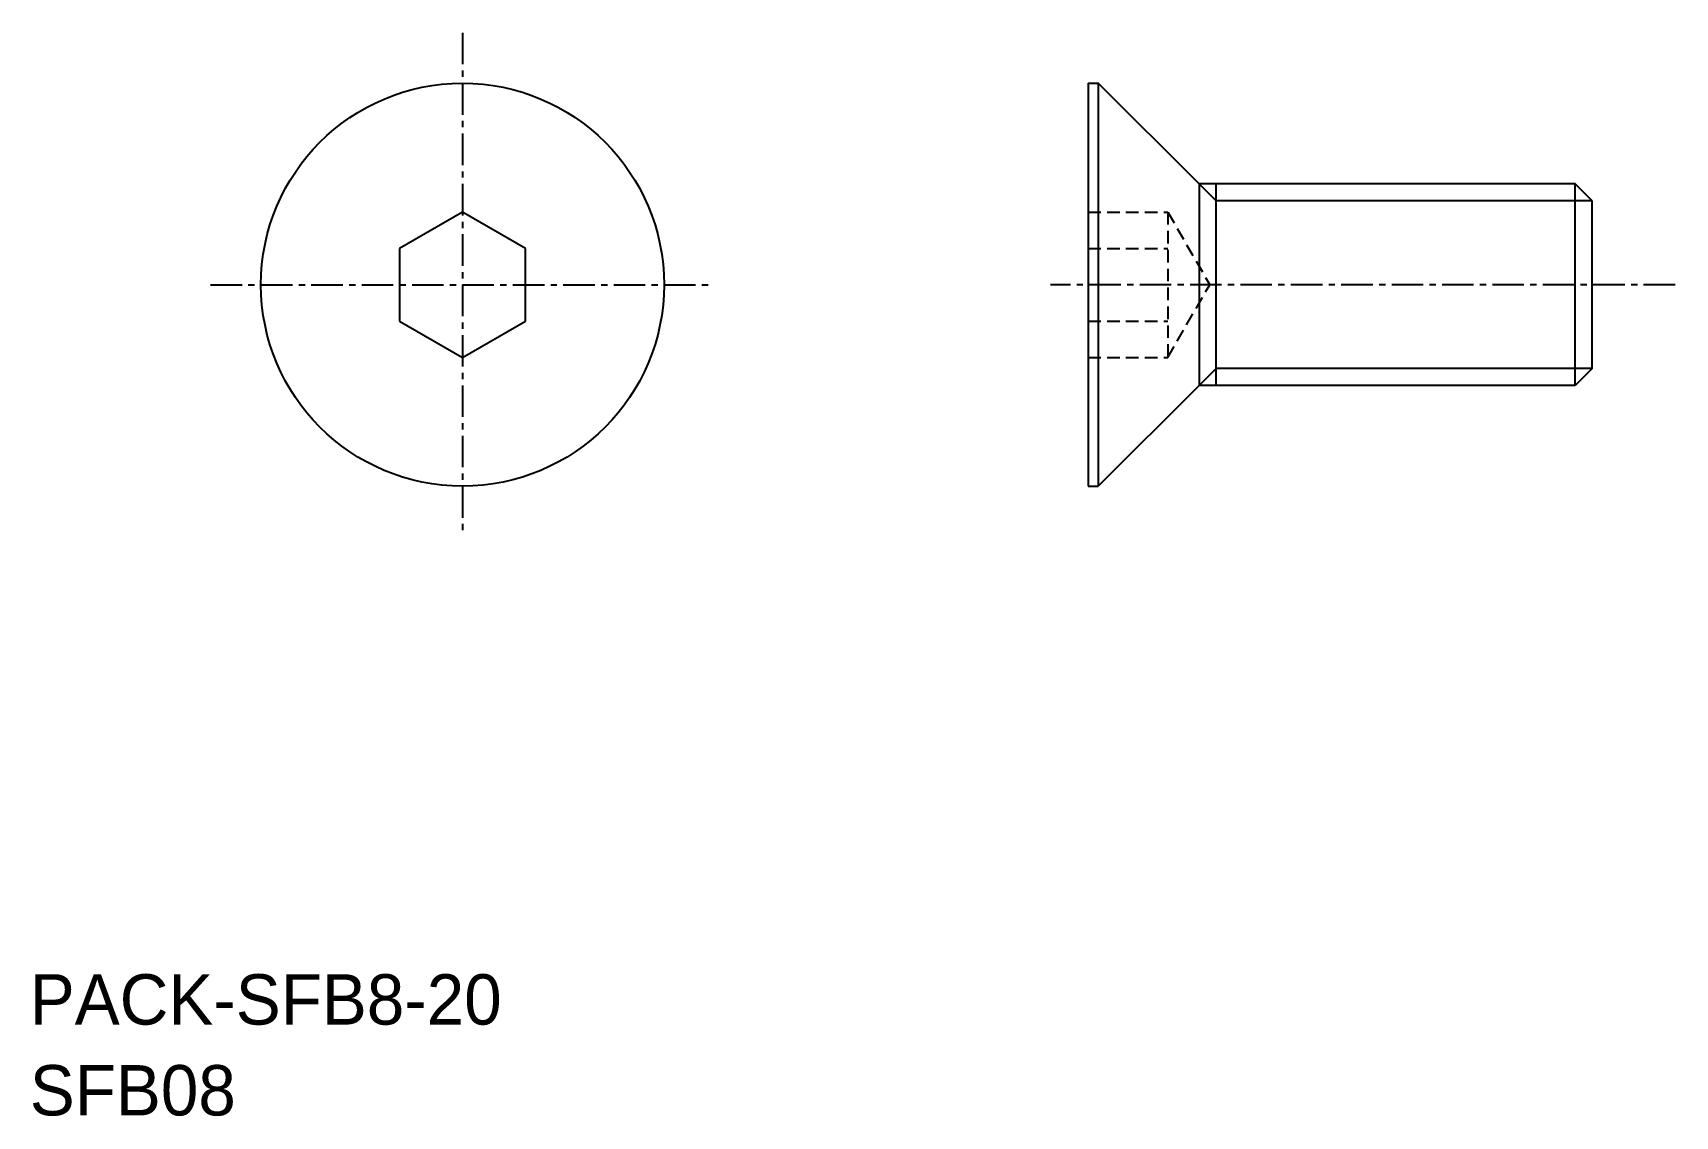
# Model space of a CAD drawing. Extents: x 5.1 to 70.3, y 0.4 to 43.5.
import ezdxf

# ---------------------------------------------------------------- set-up
doc = ezdxf.new("R2010")
doc.units = 0
doc.linetypes.add('CENTER', pattern=[2, 1.25, -0.25, 0.25, -0.25])
doc.linetypes.add('DASHED', pattern=[0.75, 0.5, -0.25])
doc.layers.get('0').update_dxf_attribs({"linetype": 'CONTINUOUS'})
doc.layers.add('CENTER', color=1, linetype='CENTER')

msp = doc.modelspace()

# ---------------------------------------------------------------- linework, layer by layer
at = {"color": 7, "linetype": 'CONTINUOUS'}
for p, q in [((47.002, 41.454), (47.002, 25.454)), ((47.002, 41.454), (47.402, 41.454)), ((51.402, 37.454), (47.402, 41.454)), ((47.402, 41.454), (47.402, 25.454)), ((66.326, 37.454), (51.402, 37.454)), ((51.402, 37.454), (51.402, 29.454)), ((52.079, 29.454), (52.079, 37.454)), ((66.326, 29.454), (66.326, 37.454)), ((67.002, 36.777), (66.326, 37.454)), ((67.002, 30.13), (67.002, 36.777)), ((22.172, 36.34), (19.672, 34.897)), ((24.672, 34.897), (22.172, 36.34)), ((19.672, 34.897), (19.672, 32.01)), ((24.672, 32.01), (24.672, 34.897)), ((19.672, 32.01), (22.172, 30.567)), ((22.172, 30.567), (24.672, 32.01)), ((67.002, 30.13), (66.326, 29.454)), ((51.402, 29.454), (47.402, 25.454)), ((66.326, 29.454), (51.402, 29.454)), ((47.002, 25.454), (47.402, 25.454))]:
    msp.add_line(p, q, dxfattribs=at)
at = {"color": 3, "linetype": 'CONTINUOUS'}
for p, q in [((52.079, 36.777), (51.402, 37.454)), ((67.002, 36.777), (52.079, 36.777)), ((52.079, 30.13), (51.402, 29.454)), ((67.002, 30.13), (52.079, 30.13))]:
    msp.add_line(p, q, dxfattribs=at)
at = {"color": 3, "linetype": 'DASHED'}
for p, q in [((47.002, 36.34), (50.16, 36.34)), ((50.16, 36.34), (50.16, 30.567)), ((50.16, 36.34), (51.827, 33.454)), ((47.002, 34.897), (50.16, 34.897)), ((50.16, 30.567), (51.827, 33.454)), ((47.002, 32.01), (50.16, 32.01)), ((47.002, 30.567), (50.16, 30.567))]:
    msp.add_line(p, q, dxfattribs=at)
at = {"color": 7, "linetype": 'CONTINUOUS'}
msp.add_circle((22.172, 33.454), 8, dxfattribs=at)
at = {"layer": 'CENTER', "color": 1, "linetype": 'CENTER'}
for p, q in [((22.172, 43.454), (22.172, 23.454)), ((12.172, 33.454), (32.172, 33.454)), ((70.296, 33.454), (45.502, 33.454))]:
    msp.add_line(p, q, dxfattribs=at)

# ---------------------------------------------------------------- texts
at = {"color": 7, "linetype": 'CONTINUOUS'}
for s, p in [('PACK-SFB8-20', (5, 4.078)), ('SFB08', (5, 0.471))]:
    msp.add_text(s, height=2, dxfattribs=at).set_placement(p)

doc.saveas('drawing.dxf')
